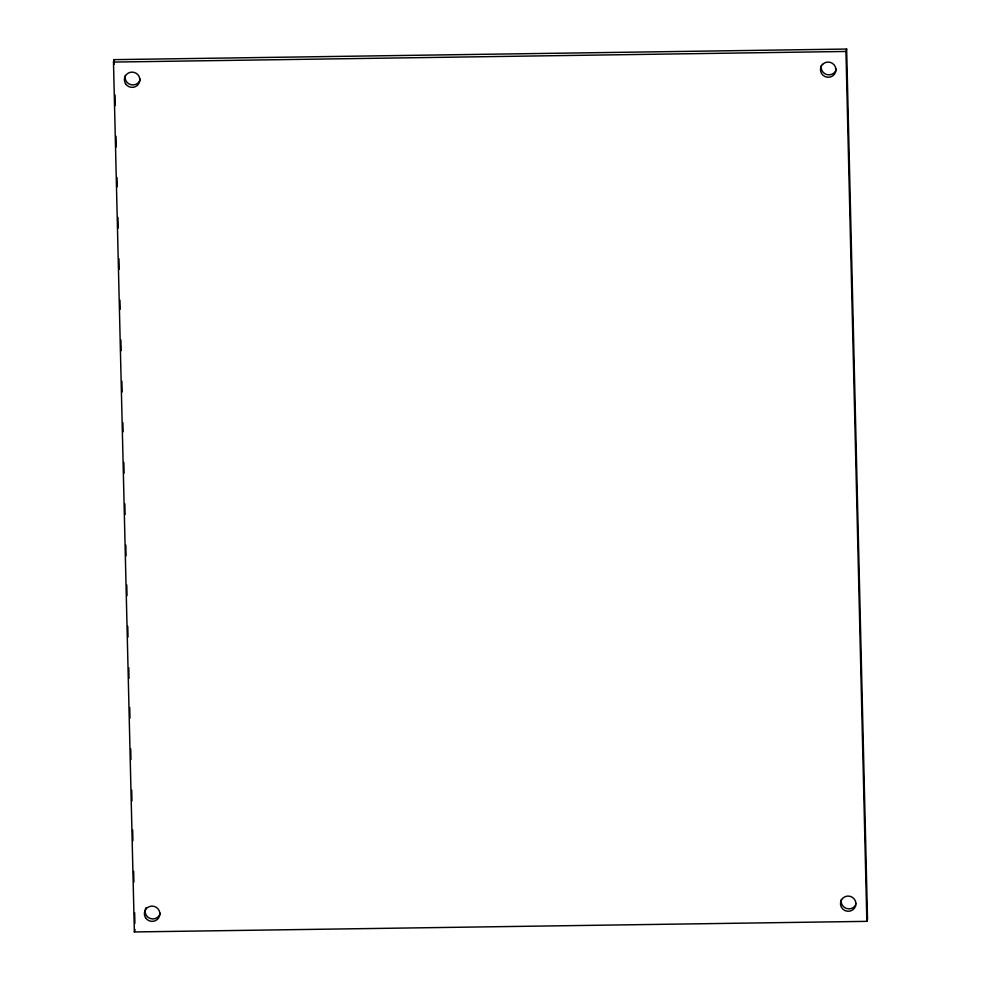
<?xml version="1.0" encoding="UTF-8"?>
<svg xmlns="http://www.w3.org/2000/svg" width="981" height="981" viewBox="0 0 981 981"><rect width="100%" height="100%" fill="white"/><g stroke="black" fill="none" stroke-linecap="round" stroke-linejoin="round"><path stroke-width="1.47" d="M113.489 62.073L114.164 59.645L846.64 49.05L867.511 918.927L866.836 921.355L134.36 931.95L113.489 62.073L845.953 51.466L846.64 49.05M134.36 931.95L135.047 929.534M845.953 51.466L866.836 921.355M114.164 59.645L114.274 64.243M115.01 94.875L115.268 105.592M116.003 136.224L116.261 146.942M116.997 177.573L117.217 186.758M117.953 217.39L118.211 228.107M118.946 258.739L119.204 269.456M119.94 300.088L120.16 309.285M120.896 339.904L121.154 350.634M121.889 381.266L122.147 391.983M122.883 422.615L123.103 431.799M123.839 462.431L124.097 473.149M124.832 503.78L125.09 514.498M125.813 545.129L126.071 555.847M126.77 584.946L127.027 595.663M127.763 626.295L128.021 637.012M128.756 667.644L129.014 678.362M129.713 707.46L129.97 718.19M130.706 748.81L130.964 759.539M131.699 790.159L131.957 800.888M132.656 829.987L132.913 840.705M133.649 871.336L133.907 882.054M134.642 912.686L134.9 923.403M836.388 69.111A7.75 7.615 15.7 0 1 827.044 74.642A7.75 7.615 15.7 0 1 821.355 65.384M855.677 904.973A7.75 7.615 15.7 0 1 841.367 899.393M160.332 913.201A7.75 7.615 15.7 0 1 150.019 918.412A7.75 7.615 15.7 0 1 146.022 907.621M140.32 79.191A7.75 7.615 15.7 0 1 130.976 84.709A7.75 7.615 15.7 0 1 125.274 75.451M822.593 64.354L821.404 65.96A7.75 7.615 15.7 0 0 827.694 77.278A7.75 7.615 15.7 0 0 835.395 66.953A7.75 7.615 15.7 0 0 822.593 64.354M855.935 903.562L855.628 901.6A7.75 7.615 15.7 0 0 843.096 897.909A7.75 7.615 15.7 0 0 845.107 910.638A7.75 7.615 15.7 0 0 855.935 903.562M145.519 917.664A7.75 7.615 15.7 0 0 158.922 917.468A7.75 7.615 15.7 0 0 151.945 906.125A7.75 7.615 15.7 0 0 145.519 917.664M125.507 83.655A7.75 7.615 15.7 0 0 138.91 83.459A7.75 7.615 15.7 0 0 131.932 72.116A7.75 7.615 15.7 0 0 125.507 83.655"/></g></svg>
